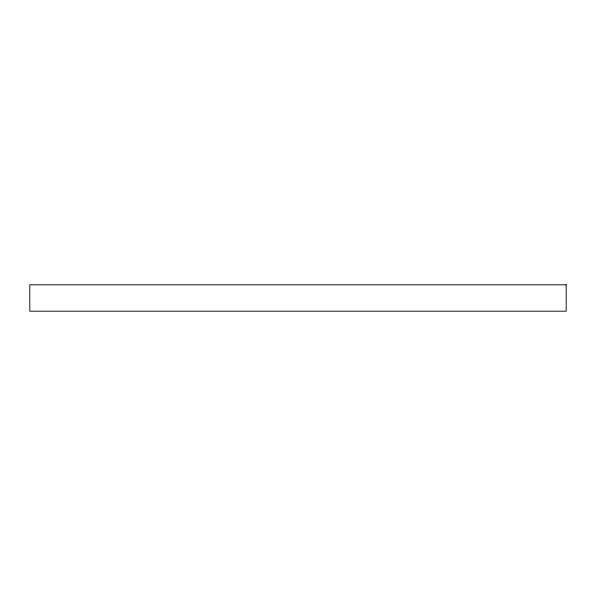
<?xml version="1.0" encoding="UTF-8"?>
<svg xmlns="http://www.w3.org/2000/svg" width="596" height="596" viewBox="0 0 596 596"><rect width="100%" height="100%" fill="white"/><g stroke="black" fill="none" stroke-linecap="round" stroke-linejoin="round"><path stroke-width="0.89" d="M566.2 284.814L29.8 284.814L29.8 311.186L566.2 311.186L566.2 284.814"/></g></svg>
